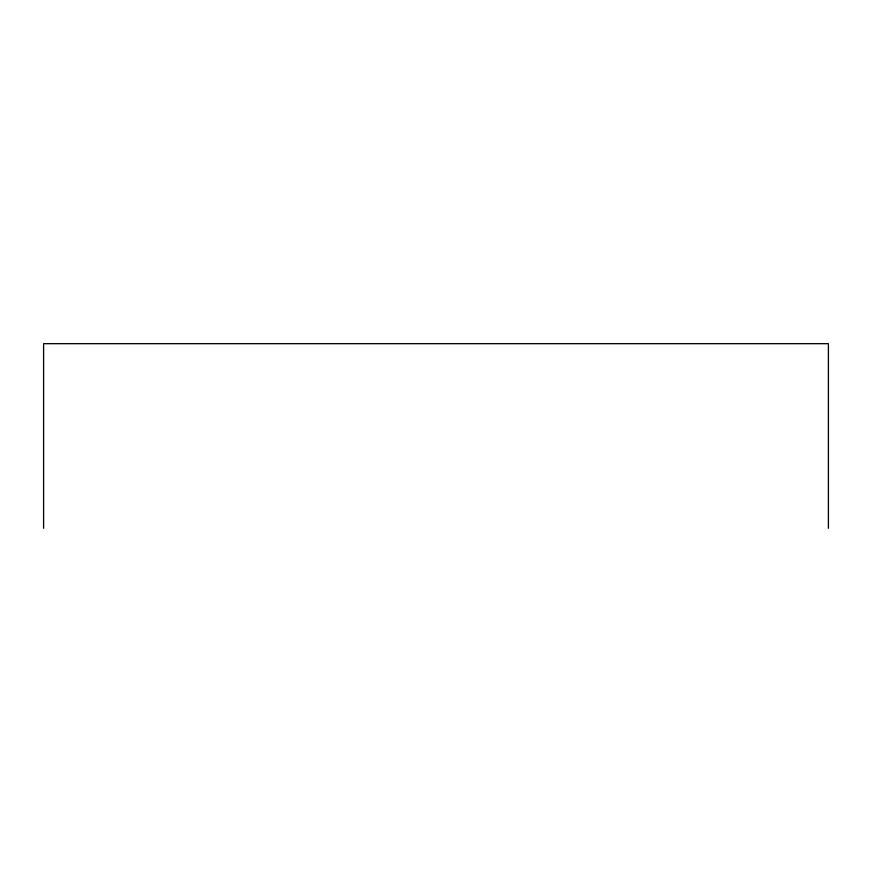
<?xml version="1.0" encoding="UTF-8"?>
<svg xmlns="http://www.w3.org/2000/svg" width="872" height="872" viewBox="0 0 872 872"><rect width="100%" height="100%" fill="white"/><g stroke="black" fill="none" stroke-linecap="round" stroke-linejoin="round"><path stroke-width="1.31" d="M828.4 528.323L828.4 343.677L43.6 343.677L43.6 528.323"/></g></svg>
